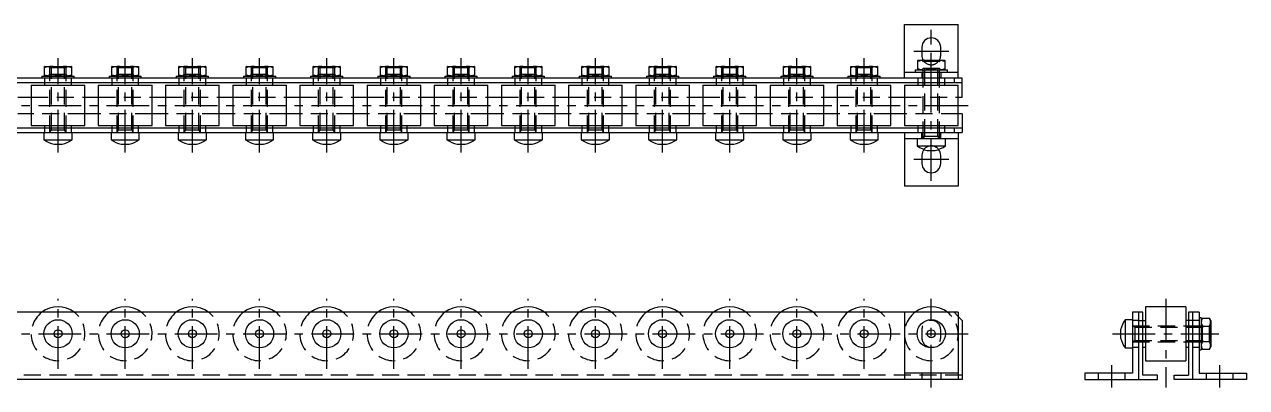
# Model space of a CAD drawing. Extents: x -3 to 904, y -8 to 142.
# Drawn here: x 449 to 903.8, y 7 to 142.1 of the extents above; entities that cross this region are included whole.
import ezdxf

# ---------------------------------------------------------------- set-up
doc = ezdxf.new("R2010")
doc.units = 0
doc.header["$LTSCALE"] = 0.5
doc.linetypes.add('CENTER', pattern=[50.8, 31.75, -6.35, 6.35, -6.35])
doc.linetypes.add('DASHED', pattern=[19.05, 12.7, -6.35])
for name, color, linetype in [('MSM_CENTER', 1, 'CENTER'), ('MSM_CONTINUOUS', 7, 'CONTINUOUS'), ('MSM_DASHED', 4, 'DASHED')]:
    doc.layers.add(name, color=color, linetype=linetype)

msp = doc.modelspace()

# ---------------------------------------------------------------- linework, layer by layer
at = {"layer": 'MSM_CENTER'}
for p, q in [((786.5, 83.91), (786.5, 140.11)), ((780, 132.11), (793, 132.11)), ((461.5, 94.51), (461.5, 129.51)), ((486.5, 94.51), (486.5, 129.51)), ((511.5, 94.51), (511.5, 129.51)), ((536.5, 94.51), (536.5, 129.51)), ((561.5, 94.51), (561.5, 129.51)), ((586.5, 94.51), (586.5, 129.51)), ((611.5, 94.51), (611.5, 129.51)), ((636.5, 94.51), (636.5, 129.51)), ((661.5, 94.51), (661.5, 129.51)), ((686.5, 94.51), (686.5, 129.51)), ((711.5, 94.51), (711.5, 129.51)), ((736.5, 94.51), (736.5, 129.51)), ((761.5, 94.51), (761.5, 129.51)), ((-3, 112.01), (801, 112.01)), ((793, 91.91), (780, 91.91)), ((461.5, 14), (461.5, 40)), ((486.5, 14), (486.5, 40)), ((511.5, 14), (511.5, 40)), ((536.5, 14), (536.5, 40)), ((561.5, 14), (561.5, 40)), ((586.5, 14), (586.5, 40)), ((611.5, 14), (611.5, 40)), ((636.5, 14), (636.5, 40)), ((661.5, 14), (661.5, 40)), ((686.5, 14), (686.5, 40)), ((711.5, 14), (711.5, 40)), ((736.5, 14), (736.5, 40)), ((761.5, 14), (761.5, 40)), ((786.5, 7), (786.5, 40)), ((873.74, 40), (873.74, 7)), ((-3, 27), (801, 27)), ((853.94, 27), (893.54, 27)), ((853.64, 7), (853.64, 15.3)), ((893.84, 7), (893.84, 15.3))]:
    msp.add_line(p, q, dxfattribs=at)
at = {"layer": 'MSM_CONTINUOUS'}
for p, q in [((776.5, 122.11), (776.5, 142.11)), ((776.5, 142.11), (796.5, 142.11)), ((796.5, 122.11), (796.5, 142.11)), ((783, 133.61), (783, 130.61)), ((790, 130.61), (790, 133.61)), ((781.6, 128.81), (781.5, 128.75)), ((781.5, 125.27), (781.5, 128.75)), ((781.6, 128.81), (791.4, 128.81)), ((786.5, 125.72), (786.5, 128.31)), ((791.5, 128.75), (791.4, 128.81)), ((791.5, 128.75), (791.5, 125.27)), ((455.5, 122.91), (455.5, 122.11)), ((455.5, 122.91), (467.5, 122.91)), ((456.6, 126.51), (456.5, 126.45)), ((456.5, 122.97), (456.5, 126.45)), ((456.5, 122.97), (456.6, 122.91)), ((456.6, 126.51), (466.4, 126.51)), ((461.5, 123.42), (461.5, 126.01)), ((466.5, 126.45), (466.4, 126.51)), ((466.4, 122.91), (466.5, 122.97)), ((466.5, 126.45), (466.5, 122.97)), ((467.5, 122.11), (467.5, 122.91)), ((480.5, 122.91), (480.5, 122.11)), ((480.5, 122.91), (492.5, 122.91)), ((481.6, 126.51), (481.5, 126.45)), ((481.5, 122.97), (481.5, 126.45)), ((481.5, 122.97), (481.6, 122.91)), ((481.6, 126.51), (491.4, 126.51)), ((486.5, 123.42), (486.5, 126.01)), ((491.5, 126.45), (491.4, 126.51)), ((491.4, 122.91), (491.5, 122.97)), ((491.5, 126.45), (491.5, 122.97)), ((492.5, 122.11), (492.5, 122.91)), ((505.5, 122.91), (505.5, 122.11)), ((505.5, 122.91), (517.5, 122.91)), ((506.6, 126.51), (506.5, 126.45)), ((506.5, 122.97), (506.5, 126.45)), ((506.5, 122.97), (506.6, 122.91)), ((506.6, 126.51), (516.4, 126.51)), ((511.5, 123.42), (511.5, 126.01)), ((516.5, 126.45), (516.4, 126.51)), ((516.4, 122.91), (516.5, 122.97)), ((516.5, 126.45), (516.5, 122.97)), ((517.5, 122.11), (517.5, 122.91)), ((530.5, 122.91), (530.5, 122.11)), ((530.5, 122.91), (542.5, 122.91)), ((531.6, 126.51), (531.5, 126.45)), ((531.5, 122.97), (531.5, 126.45)), ((531.5, 122.97), (531.6, 122.91)), ((531.6, 126.51), (541.4, 126.51)), ((536.5, 123.42), (536.5, 126.01)), ((541.5, 126.45), (541.4, 126.51)), ((541.4, 122.91), (541.5, 122.97)), ((541.5, 126.45), (541.5, 122.97)), ((542.5, 122.11), (542.5, 122.91)), ((555.5, 122.91), (555.5, 122.11)), ((555.5, 122.91), (567.5, 122.91)), ((556.6, 126.51), (556.5, 126.45)), ((556.5, 122.97), (556.5, 126.45)), ((556.5, 122.97), (556.6, 122.91)), ((556.6, 126.51), (566.4, 126.51)), ((561.5, 123.42), (561.5, 126.01)), ((566.5, 126.45), (566.4, 126.51)), ((566.4, 122.91), (566.5, 122.97)), ((566.5, 126.45), (566.5, 122.97)), ((567.5, 122.11), (567.5, 122.91)), ((580.5, 122.91), (580.5, 122.11)), ((580.5, 122.91), (592.5, 122.91)), ((581.6, 126.51), (581.5, 126.45)), ((581.5, 122.97), (581.5, 126.45)), ((581.5, 122.97), (581.6, 122.91)), ((581.6, 126.51), (591.4, 126.51)), ((586.5, 123.42), (586.5, 126.01)), ((591.5, 126.45), (591.4, 126.51)), ((591.4, 122.91), (591.5, 122.97)), ((591.5, 126.45), (591.5, 122.97)), ((592.5, 122.11), (592.5, 122.91)), ((605.5, 122.91), (605.5, 122.11)), ((605.5, 122.91), (617.5, 122.91)), ((606.6, 126.51), (606.5, 126.45)), ((606.5, 122.97), (606.5, 126.45)), ((606.5, 122.97), (606.6, 122.91)), ((606.6, 126.51), (616.4, 126.51)), ((611.5, 123.42), (611.5, 126.01)), ((616.5, 126.45), (616.4, 126.51)), ((616.4, 122.91), (616.5, 122.97)), ((616.5, 126.45), (616.5, 122.97)), ((617.5, 122.11), (617.5, 122.91)), ((630.5, 122.91), (630.5, 122.11)), ((630.5, 122.91), (642.5, 122.91)), ((631.6, 126.51), (631.5, 126.45)), ((631.5, 122.97), (631.5, 126.45)), ((631.5, 122.97), (631.6, 122.91)), ((631.6, 126.51), (641.4, 126.51)), ((636.5, 123.42), (636.5, 126.01)), ((641.5, 126.45), (641.4, 126.51)), ((641.4, 122.91), (641.5, 122.97)), ((641.5, 126.45), (641.5, 122.97)), ((642.5, 122.11), (642.5, 122.91)), ((655.5, 122.91), (655.5, 122.11)), ((655.5, 122.91), (667.5, 122.91)), ((656.6, 126.51), (656.5, 126.45)), ((656.5, 122.97), (656.5, 126.45)), ((656.5, 122.97), (656.6, 122.91)), ((656.6, 126.51), (666.4, 126.51)), ((661.5, 123.42), (661.5, 126.01)), ((666.5, 126.45), (666.4, 126.51)), ((666.4, 122.91), (666.5, 122.97)), ((666.5, 126.45), (666.5, 122.97)), ((667.5, 122.11), (667.5, 122.91)), ((680.5, 122.91), (680.5, 122.11)), ((680.5, 122.91), (692.5, 122.91)), ((681.6, 126.51), (681.5, 126.45)), ((681.5, 122.97), (681.5, 126.45)), ((681.5, 122.97), (681.6, 122.91)), ((681.6, 126.51), (691.4, 126.51)), ((686.5, 123.42), (686.5, 126.01)), ((691.5, 126.45), (691.4, 126.51)), ((691.4, 122.91), (691.5, 122.97)), ((691.5, 126.45), (691.5, 122.97)), ((692.5, 122.11), (692.5, 122.91)), ((705.5, 122.91), (705.5, 122.11)), ((705.5, 122.91), (717.5, 122.91)), ((706.6, 126.51), (706.5, 126.45)), ((706.5, 122.97), (706.5, 126.45)), ((706.5, 122.97), (706.6, 122.91)), ((706.6, 126.51), (716.4, 126.51)), ((711.5, 123.42), (711.5, 126.01)), ((716.5, 126.45), (716.4, 126.51)), ((716.4, 122.91), (716.5, 122.97)), ((716.5, 126.45), (716.5, 122.97)), ((717.5, 122.11), (717.5, 122.91)), ((730.5, 122.91), (730.5, 122.11)), ((730.5, 122.91), (742.5, 122.91)), ((731.6, 126.51), (731.5, 126.45)), ((731.5, 122.97), (731.5, 126.45)), ((731.5, 122.97), (731.6, 122.91)), ((731.6, 126.51), (741.4, 126.51)), ((736.5, 123.42), (736.5, 126.01)), ((741.5, 126.45), (741.4, 126.51)), ((741.4, 122.91), (741.5, 122.97)), ((741.5, 126.45), (741.5, 122.97)), ((742.5, 122.11), (742.5, 122.91)), ((755.5, 122.91), (755.5, 122.11)), ((755.5, 122.91), (767.5, 122.91)), ((756.6, 126.51), (756.5, 126.45)), ((756.5, 122.97), (756.5, 126.45)), ((756.5, 122.97), (756.6, 122.91)), ((756.6, 126.51), (766.4, 126.51)), ((761.5, 123.42), (761.5, 126.01)), ((766.5, 126.45), (766.4, 126.51)), ((766.4, 122.91), (766.5, 122.97)), ((766.5, 126.45), (766.5, 122.97)), ((767.5, 122.11), (767.5, 122.91)), ((776.5, 124.41), (796.5, 124.41)), ((780.5, 125.21), (780.5, 124.41)), ((780.5, 125.21), (792.5, 125.21)), ((781.5, 125.27), (781.6, 125.21)), ((791.4, 125.21), (791.5, 125.27)), ((792.5, 124.41), (792.5, 125.21)), ((798, 122.11), (0, 122.11)), ((0, 120.51), (798, 120.51)), ((451.5, 119.51), (451.5, 104.51)), ((451.5, 119.51), (471.5, 119.51)), ((456.5, 120.51), (456.5, 119.51)), ((466.5, 119.51), (466.5, 120.51)), ((471.5, 104.51), (471.5, 119.51)), ((476.5, 119.51), (476.5, 104.51)), ((476.5, 119.51), (496.5, 119.51)), ((481.5, 120.51), (481.5, 119.51)), ((491.5, 119.51), (491.5, 120.51)), ((496.5, 104.51), (496.5, 119.51)), ((501.5, 119.51), (501.5, 104.51)), ((501.5, 119.51), (521.5, 119.51)), ((506.5, 120.51), (506.5, 119.51)), ((516.5, 119.51), (516.5, 120.51)), ((521.5, 104.51), (521.5, 119.51)), ((526.5, 119.51), (526.5, 104.51)), ((526.5, 119.51), (546.5, 119.51)), ((531.5, 120.51), (531.5, 119.51)), ((541.5, 119.51), (541.5, 120.51)), ((546.5, 104.51), (546.5, 119.51)), ((551.5, 119.51), (551.5, 104.51)), ((551.5, 119.51), (571.5, 119.51)), ((556.5, 120.51), (556.5, 119.51)), ((566.5, 119.51), (566.5, 120.51)), ((571.5, 104.51), (571.5, 119.51)), ((576.5, 119.51), (576.5, 104.51)), ((576.5, 119.51), (596.5, 119.51)), ((581.5, 120.51), (581.5, 119.51)), ((591.5, 119.51), (591.5, 120.51)), ((596.5, 104.51), (596.5, 119.51)), ((601.5, 119.51), (601.5, 104.51)), ((601.5, 119.51), (621.5, 119.51)), ((606.5, 120.51), (606.5, 119.51)), ((616.5, 119.51), (616.5, 120.51)), ((621.5, 104.51), (621.5, 119.51)), ((626.5, 119.51), (626.5, 104.51)), ((626.5, 119.51), (646.5, 119.51)), ((631.5, 120.51), (631.5, 119.51)), ((641.5, 119.51), (641.5, 120.51)), ((646.5, 104.51), (646.5, 119.51)), ((651.5, 119.51), (651.5, 104.51)), ((651.5, 119.51), (671.5, 119.51)), ((656.5, 120.51), (656.5, 119.51)), ((666.5, 119.51), (666.5, 120.51)), ((671.5, 104.51), (671.5, 119.51)), ((676.5, 119.51), (676.5, 104.51)), ((676.5, 119.51), (696.5, 119.51)), ((681.5, 120.51), (681.5, 119.51)), ((691.5, 119.51), (691.5, 120.51)), ((696.5, 104.51), (696.5, 119.51)), ((701.5, 119.51), (701.5, 104.51)), ((701.5, 119.51), (721.5, 119.51)), ((706.5, 120.51), (706.5, 119.51)), ((716.5, 119.51), (716.5, 120.51)), ((721.5, 104.51), (721.5, 119.51)), ((726.5, 119.51), (726.5, 104.51)), ((726.5, 119.51), (746.5, 119.51)), ((731.5, 120.51), (731.5, 119.51)), ((741.5, 119.51), (741.5, 120.51)), ((746.5, 104.51), (746.5, 119.51)), ((751.5, 119.51), (751.5, 104.51)), ((751.5, 119.51), (771.5, 119.51)), ((756.5, 120.51), (756.5, 119.51)), ((766.5, 119.51), (766.5, 120.51)), ((771.5, 104.51), (771.5, 119.51)), ((776.5, 119.51), (776.5, 104.51)), ((776.5, 119.51), (796.5, 119.51)), ((781.5, 120.51), (781.5, 119.51)), ((791.5, 119.51), (791.5, 120.51)), ((795, 122.11), (795, 120.51)), ((796.5, 104.51), (796.5, 119.51)), ((798, 115.11), (798, 122.11)), ((446.5, 115.11), (451.5, 115.11)), ((471.5, 115.11), (476.5, 115.11)), ((496.5, 115.11), (501.5, 115.11)), ((521.5, 115.11), (526.5, 115.11)), ((546.5, 115.11), (551.5, 115.11)), ((571.5, 115.11), (576.5, 115.11)), ((596.5, 115.11), (601.5, 115.11)), ((621.5, 115.11), (626.5, 115.11)), ((646.5, 115.11), (651.5, 115.11)), ((671.5, 115.11), (676.5, 115.11)), ((696.5, 115.11), (701.5, 115.11)), ((721.5, 115.11), (726.5, 115.11)), ((746.5, 115.11), (751.5, 115.11)), ((771.5, 115.11), (776.5, 115.11)), ((796.5, 115.11), (798, 115.11)), ((451.5, 108.91), (446.5, 108.91)), ((476.5, 108.91), (471.5, 108.91)), ((501.5, 108.91), (496.5, 108.91)), ((526.5, 108.91), (521.5, 108.91)), ((551.5, 108.91), (546.5, 108.91)), ((576.5, 108.91), (571.5, 108.91)), ((601.5, 108.91), (596.5, 108.91)), ((626.5, 108.91), (621.5, 108.91)), ((651.5, 108.91), (646.5, 108.91)), ((676.5, 108.91), (671.5, 108.91)), ((701.5, 108.91), (696.5, 108.91)), ((726.5, 108.91), (721.5, 108.91)), ((751.5, 108.91), (746.5, 108.91)), ((776.5, 108.91), (771.5, 108.91)), ((798, 108.91), (796.5, 108.91)), ((798, 108.91), (798, 101.91)), ((798, 103.51), (0, 103.51)), ((0, 101.91), (798, 101.91)), ((451.5, 104.51), (471.5, 104.51)), ((456.25, 101.91), (456.25, 99.2)), ((456.5, 104.51), (456.5, 103.51)), ((466.5, 103.51), (466.5, 104.51)), ((466.75, 99.2), (466.75, 101.91)), ((476.5, 104.51), (496.5, 104.51)), ((481.25, 101.91), (481.25, 99.2)), ((481.5, 104.51), (481.5, 103.51)), ((491.5, 103.51), (491.5, 104.51)), ((491.75, 99.2), (491.75, 101.91)), ((501.5, 104.51), (521.5, 104.51)), ((506.25, 101.91), (506.25, 99.2)), ((506.5, 104.51), (506.5, 103.51)), ((516.5, 103.51), (516.5, 104.51)), ((516.75, 99.2), (516.75, 101.91)), ((526.5, 104.51), (546.5, 104.51)), ((531.25, 101.91), (531.25, 99.2)), ((531.5, 104.51), (531.5, 103.51)), ((541.5, 103.51), (541.5, 104.51)), ((541.75, 99.2), (541.75, 101.91)), ((551.5, 104.51), (571.5, 104.51)), ((556.25, 101.91), (556.25, 99.2)), ((556.5, 104.51), (556.5, 103.51)), ((566.5, 103.51), (566.5, 104.51)), ((566.75, 99.2), (566.75, 101.91)), ((576.5, 104.51), (596.5, 104.51)), ((581.25, 101.91), (581.25, 99.2)), ((581.5, 104.51), (581.5, 103.51)), ((591.5, 103.51), (591.5, 104.51)), ((591.75, 99.2), (591.75, 101.91)), ((601.5, 104.51), (621.5, 104.51)), ((606.25, 101.91), (606.25, 99.2)), ((606.5, 104.51), (606.5, 103.51)), ((616.5, 103.51), (616.5, 104.51)), ((616.75, 99.2), (616.75, 101.91)), ((626.5, 104.51), (646.5, 104.51)), ((631.25, 101.91), (631.25, 99.2)), ((631.5, 104.51), (631.5, 103.51)), ((641.5, 103.51), (641.5, 104.51)), ((641.75, 99.2), (641.75, 101.91)), ((651.5, 104.51), (671.5, 104.51)), ((656.25, 101.91), (656.25, 99.2)), ((656.5, 104.51), (656.5, 103.51)), ((666.5, 103.51), (666.5, 104.51)), ((666.75, 99.2), (666.75, 101.91)), ((676.5, 104.51), (696.5, 104.51)), ((681.25, 101.91), (681.25, 99.2)), ((681.5, 104.51), (681.5, 103.51)), ((691.5, 103.51), (691.5, 104.51)), ((691.75, 99.2), (691.75, 101.91)), ((701.5, 104.51), (721.5, 104.51)), ((706.25, 101.91), (706.25, 99.2)), ((706.5, 104.51), (706.5, 103.51)), ((716.5, 103.51), (716.5, 104.51)), ((716.75, 99.2), (716.75, 101.91)), ((726.5, 104.51), (746.5, 104.51)), ((731.25, 101.91), (731.25, 99.2)), ((731.5, 104.51), (731.5, 103.51)), ((741.5, 103.51), (741.5, 104.51)), ((741.75, 99.2), (741.75, 101.91)), ((751.5, 104.51), (771.5, 104.51)), ((756.25, 101.91), (756.25, 99.2)), ((756.5, 104.51), (756.5, 103.51)), ((766.5, 103.51), (766.5, 104.51)), ((766.75, 99.2), (766.75, 101.91)), ((776.5, 104.51), (796.5, 104.51)), ((776.5, 101.91), (776.5, 81.91)), ((781.5, 104.51), (781.5, 103.51)), ((791.5, 103.51), (791.5, 104.51)), ((795, 103.51), (795, 101.91)), ((796.5, 101.91), (796.5, 81.91)), ((456.25, 99.2), (466.75, 99.2)), ((460.01, 97.51), (462.99, 97.51)), ((481.25, 99.2), (491.75, 99.2)), ((485.01, 97.51), (487.99, 97.51)), ((506.25, 99.2), (516.75, 99.2)), ((510.01, 97.51), (512.99, 97.51)), ((531.25, 99.2), (541.75, 99.2)), ((535.01, 97.51), (537.99, 97.51)), ((556.25, 99.2), (566.75, 99.2)), ((560.01, 97.51), (562.99, 97.51)), ((581.25, 99.2), (591.75, 99.2)), ((585.01, 97.51), (587.99, 97.51)), ((606.25, 99.2), (616.75, 99.2)), ((610.01, 97.51), (612.99, 97.51)), ((631.25, 99.2), (641.75, 99.2)), ((635.01, 97.51), (637.99, 97.51)), ((656.25, 99.2), (666.75, 99.2)), ((660.01, 97.51), (662.99, 97.51)), ((681.25, 99.2), (691.75, 99.2)), ((685.01, 97.51), (687.99, 97.51)), ((706.25, 99.2), (716.75, 99.2)), ((710.01, 97.51), (712.99, 97.51)), ((731.25, 99.2), (741.75, 99.2)), ((735.01, 97.51), (737.99, 97.51)), ((756.25, 99.2), (766.75, 99.2)), ((760.01, 97.51), (762.99, 97.51)), ((796.5, 99.61), (776.5, 99.61)), ((781.25, 99.61), (781.25, 96.9)), ((781.25, 96.9), (791.75, 96.9)), ((791.75, 96.9), (791.75, 99.61)), ((783, 93.41), (783, 90.41)), ((785.01, 95.21), (787.99, 95.21)), ((790, 90.41), (790, 93.41)), ((796.5, 81.91), (776.5, 81.91)), ((866.24, 37), (866.24, 17)), ((881.24, 37), (866.24, 37)), ((881.24, 37), (881.24, 17)), ((796.5, 35), (1.5, 35)), ((776.5, 35), (776.5, 10)), ((796.5, 35), (796.5, 10)), ((796.5, 33.5), (798, 32)), ((798, 32), (798, 10)), ((858.63, 32.25), (858.63, 21.75)), ((861.34, 32.25), (858.63, 32.25)), ((865.24, 35), (861.34, 35)), ((861.34, 35), (861.34, 12.3)), ((863.64, 35), (863.64, 10)), ((863.64, 32), (866.24, 32)), ((865.24, 11.6), (865.24, 35)), ((883.84, 32), (881.24, 32)), ((882.24, 35), (882.24, 11.6)), ((886.14, 35), (882.24, 35)), ((883.84, 10), (883.84, 35)), ((886.14, 35), (886.14, 12.3)), ((886.94, 33), (886.14, 33)), ((886.94, 33), (886.94, 21)), ((887.44, 32.77), (886.94, 31.9)), ((887.44, 32.77), (890.03, 32.77)), ((890.54, 31.9), (890.03, 32.77)), ((890.54, 31.9), (890.54, 22.1)), ((856.94, 28.49), (856.94, 25.51)), ((887.44, 29.89), (890.03, 29.89)), ((887.44, 24.11), (890.03, 24.11)), ((858.63, 21.75), (861.34, 21.75)), ((865.24, 22), (866.24, 22)), ((881.24, 22), (882.24, 22)), ((886.14, 21), (886.94, 21)), ((886.94, 22.1), (887.44, 21.23)), ((887.44, 21.23), (890.03, 21.23)), ((890.03, 21.23), (890.54, 22.1)), ((866.24, 17), (881.24, 17)), ((798, 10), (0, 10)), ((796.5, 12.3), (776.5, 12.3)), ((861.34, 12.3), (843.64, 12.3)), ((843.64, 12.3), (843.64, 10)), ((843.64, 10), (870.64, 10)), ((870.64, 11.6), (865.24, 11.6)), ((870.64, 10), (870.64, 11.6)), ((876.84, 11.6), (882.24, 11.6)), ((876.84, 10), (876.84, 11.6)), ((903.84, 10), (876.84, 10)), ((886.14, 12.3), (903.84, 12.3)), ((903.84, 12.3), (903.84, 10))]:
    msp.add_line(p, q, dxfattribs=at)
for centre, radius in [((461.5, 27), 5.25), ((486.5, 27), 5.25), ((511.5, 27), 5.25), ((536.5, 27), 5.25), ((561.5, 27), 5.25), ((586.5, 27), 5.25), ((611.5, 27), 5.25), ((636.5, 27), 5.25), ((661.5, 27), 5.25), ((686.5, 27), 5.25), ((711.5, 27), 5.25), ((736.5, 27), 5.25), ((761.5, 27), 5.25), ((786.5, 27), 5.25), ((461.5, 27), 1.49), ((486.5, 27), 1.49), ((511.5, 27), 1.49), ((536.5, 27), 1.49), ((561.5, 27), 1.49), ((586.5, 27), 1.49), ((611.5, 27), 1.49), ((636.5, 27), 1.49), ((661.5, 27), 1.49), ((686.5, 27), 1.49), ((711.5, 27), 1.49), ((736.5, 27), 1.49), ((761.5, 27), 1.49), ((786.5, 27), 1.49)]:
    msp.add_circle(centre, radius, dxfattribs=at)
for centre, radius, start, end in [((786.5, 133.61), 3.5, 0, 180), ((784, 121.38), 7.37, 70.1592, 109.8408), ((786.5, 130.61), 3.5, 180, 210.9497), ((789, 121.38), 7.37, 70.1592, 109.8408), ((786.5, 130.61), 3.5, 329.0503, 0), ((459, 119.08), 7.37, 70.1592, 109.8408), ((459, 130.34), 7.37, 250.1592, 289.8408), ((464, 119.08), 7.37, 70.1592, 109.8408), ((464, 130.34), 7.37, 250.1592, 289.8408), ((484, 119.08), 7.37, 70.1592, 109.8408), ((484, 130.34), 7.37, 250.1592, 289.8408), ((489, 119.08), 7.37, 70.1592, 109.8408), ((489, 130.34), 7.37, 250.1592, 289.8408), ((509, 119.08), 7.37, 70.1592, 109.8408), ((509, 130.34), 7.37, 250.1592, 289.8408), ((514, 119.08), 7.37, 70.1592, 109.8408), ((514, 130.34), 7.37, 250.1592, 289.8408), ((534, 119.08), 7.37, 70.1592, 109.8408), ((534, 130.34), 7.37, 250.1592, 289.8408), ((539, 119.08), 7.37, 70.1592, 109.8408), ((539, 130.34), 7.37, 250.1592, 289.8408), ((559, 119.08), 7.37, 70.1592, 109.8408), ((559, 130.34), 7.37, 250.1592, 289.8408), ((564, 119.08), 7.37, 70.1592, 109.8408), ((564, 130.34), 7.37, 250.1592, 289.8408), ((584, 119.08), 7.37, 70.1592, 109.8408), ((584, 130.34), 7.37, 250.1592, 289.8408), ((589, 119.08), 7.37, 70.1592, 109.8408), ((589, 130.34), 7.37, 250.1592, 289.8408), ((609, 119.08), 7.37, 70.1592, 109.8408), ((609, 130.34), 7.37, 250.1592, 289.8408), ((614, 119.08), 7.37, 70.1592, 109.8408), ((614, 130.34), 7.37, 250.1592, 289.8408), ((634, 119.08), 7.37, 70.1592, 109.8408), ((634, 130.34), 7.37, 250.1592, 289.8408), ((639, 119.08), 7.37, 70.1592, 109.8408), ((639, 130.34), 7.37, 250.1592, 289.8408), ((659, 119.08), 7.37, 70.1592, 109.8408), ((659, 130.34), 7.37, 250.1592, 289.8408), ((664, 119.08), 7.37, 70.1592, 109.8408), ((664, 130.34), 7.37, 250.1592, 289.8408), ((684, 119.08), 7.37, 70.1592, 109.8408), ((684, 130.34), 7.37, 250.1592, 289.8408), ((689, 119.08), 7.37, 70.1592, 109.8408), ((689, 130.34), 7.37, 250.1592, 289.8408), ((709, 119.08), 7.37, 70.1592, 109.8408), ((709, 130.34), 7.37, 250.1592, 289.8408), ((714, 119.08), 7.37, 70.1592, 109.8408), ((714, 130.34), 7.37, 250.1592, 289.8408), ((734, 119.08), 7.37, 70.1592, 109.8408), ((734, 130.34), 7.37, 250.1592, 289.8408), ((739, 119.08), 7.37, 70.1592, 109.8408), ((739, 130.34), 7.37, 250.1592, 289.8408), ((759, 119.08), 7.37, 70.1592, 109.8408), ((759, 130.34), 7.37, 250.1592, 289.8408), ((764, 119.08), 7.37, 70.1592, 109.8408), ((764, 130.34), 7.37, 250.1592, 289.8408), ((784, 132.64), 7.37, 250.1592, 289.8408), ((789, 132.64), 7.37, 250.1592, 289.8408), ((463.04, 109.25), 12.12, 235.9445, 255.5214), ((459.96, 109.25), 12.12, 284.4786, 304.0555), ((488.04, 109.25), 12.12, 235.9445, 255.5214), ((484.96, 109.25), 12.12, 284.4786, 304.0555), ((513.04, 109.25), 12.12, 235.9445, 255.5214), ((509.96, 109.25), 12.12, 284.4786, 304.0555), ((538.04, 109.25), 12.12, 235.9445, 255.5214), ((534.96, 109.25), 12.12, 284.4786, 304.0555), ((563.04, 109.25), 12.12, 235.9445, 255.5214), ((559.96, 109.25), 12.12, 284.4786, 304.0555), ((588.04, 109.25), 12.12, 235.9445, 255.5214), ((584.96, 109.25), 12.12, 284.4786, 304.0555), ((613.04, 109.25), 12.12, 235.9445, 255.5214), ((609.96, 109.25), 12.12, 284.4786, 304.0555), ((638.04, 109.25), 12.12, 235.9445, 255.5214), ((634.96, 109.25), 12.12, 284.4786, 304.0555), ((663.04, 109.25), 12.12, 235.9445, 255.5214), ((659.96, 109.25), 12.12, 284.4786, 304.0555), ((688.04, 109.25), 12.12, 235.9445, 255.5214), ((684.96, 109.25), 12.12, 284.4786, 304.0555), ((713.04, 109.25), 12.12, 235.9445, 255.5214), ((709.96, 109.25), 12.12, 284.4786, 304.0555), ((738.04, 109.25), 12.12, 235.9445, 255.5214), ((734.96, 109.25), 12.12, 284.4786, 304.0555), ((763.04, 109.25), 12.12, 235.9445, 255.5214), ((759.96, 109.25), 12.12, 284.4786, 304.0555), ((788.04, 106.95), 12.12, 235.9445, 255.5214), ((786.5, 93.41), 3.5, 141.2477, 180), ((784.96, 106.95), 12.12, 284.4786, 304.0555), ((786.5, 93.41), 3.5, 0, 38.7523), ((786.5, 90.41), 3.5, 180, 0), ((461.5, 27), 10, 53.1301, 126.8699), ((486.5, 27), 10, 53.1301, 126.8699), ((511.5, 27), 10, 53.1301, 126.8699), ((536.5, 27), 10, 53.1301, 126.8699), ((561.5, 27), 10, 53.1301, 126.8699), ((586.5, 27), 10, 53.1301, 126.8699), ((611.5, 27), 10, 53.1301, 126.8699), ((636.5, 27), 10, 53.1301, 126.8699), ((661.5, 27), 10, 53.1301, 126.8699), ((686.5, 27), 10, 53.1301, 126.8699), ((711.5, 27), 10, 53.1301, 126.8699), ((736.5, 27), 10, 53.1301, 126.8699), ((761.5, 27), 10, 53.1301, 126.8699), ((786.5, 27), 10, 53.1301, 126.8699), ((868.67, 25.46), 12.12, 145.9445, 165.5214), ((889.55, 31.33), 2.56, 154.3574, 214.3573), ((887.92, 31.33), 2.56, 325.6427, 25.6426), ((896.6, 27), 9.61, 162.5124, 197.4876), ((880.87, 27), 9.61, 342.5124, 17.4876), ((868.67, 28.54), 12.12, 194.4786, 214.0555), ((889.55, 22.67), 2.56, 145.6427, 205.6426), ((887.92, 22.67), 2.56, 334.3574, 34.3573)]:
    msp.add_arc(centre, radius, start, end, dxfattribs=at)
at = {"layer": 'MSM_DASHED'}
for p, q in [((782.96, 128.81), (783.5, 128.27)), ((784.04, 128.81), (783.5, 128.27)), ((783.5, 99.61), (783.5, 128.27)), ((789.5, 128.27), (783.5, 128.27)), ((784.04, 100.55), (784.04, 128.81)), ((788.96, 100.55), (788.96, 128.81)), ((788.96, 128.81), (789.5, 128.27)), ((790.04, 128.81), (789.5, 128.27)), ((789.5, 99.61), (789.5, 128.27)), ((457.96, 126.51), (458.5, 125.97)), ((457.96, 122.91), (458.5, 123.45)), ((459.04, 126.51), (458.5, 125.97)), ((464.5, 125.97), (458.5, 125.97)), ((458.5, 101.91), (458.5, 125.97)), ((464.5, 123.45), (458.5, 123.45)), ((459.04, 102.85), (459.04, 126.51)), ((463.96, 126.51), (464.5, 125.97)), ((463.96, 102.85), (463.96, 126.51)), ((465.04, 126.51), (464.5, 125.97)), ((464.5, 101.91), (464.5, 125.97)), ((465.04, 122.91), (464.5, 123.45)), ((482.96, 126.51), (483.5, 125.97)), ((482.96, 122.91), (483.5, 123.45)), ((484.04, 126.51), (483.5, 125.97)), ((489.5, 125.97), (483.5, 125.97)), ((483.5, 101.91), (483.5, 125.97)), ((489.5, 123.45), (483.5, 123.45)), ((484.04, 102.85), (484.04, 126.51)), ((488.96, 126.51), (489.5, 125.97)), ((488.96, 102.85), (488.96, 126.51)), ((490.04, 126.51), (489.5, 125.97)), ((489.5, 101.91), (489.5, 125.97)), ((490.04, 122.91), (489.5, 123.45)), ((507.96, 126.51), (508.5, 125.97)), ((507.96, 122.91), (508.5, 123.45)), ((509.04, 126.51), (508.5, 125.97)), ((514.5, 125.97), (508.5, 125.97)), ((508.5, 101.91), (508.5, 125.97)), ((514.5, 123.45), (508.5, 123.45)), ((509.04, 102.85), (509.04, 126.51)), ((513.96, 126.51), (514.5, 125.97)), ((513.96, 102.85), (513.96, 126.51)), ((515.04, 126.51), (514.5, 125.97)), ((514.5, 101.91), (514.5, 125.97)), ((515.04, 122.91), (514.5, 123.45)), ((532.96, 126.51), (533.5, 125.97)), ((532.96, 122.91), (533.5, 123.45)), ((534.04, 126.51), (533.5, 125.97)), ((539.5, 125.97), (533.5, 125.97)), ((533.5, 101.91), (533.5, 125.97)), ((539.5, 123.45), (533.5, 123.45)), ((534.04, 102.85), (534.04, 126.51)), ((538.96, 126.51), (539.5, 125.97)), ((538.96, 102.85), (538.96, 126.51)), ((540.04, 126.51), (539.5, 125.97)), ((539.5, 101.91), (539.5, 125.97)), ((540.04, 122.91), (539.5, 123.45)), ((557.96, 126.51), (558.5, 125.97)), ((557.96, 122.91), (558.5, 123.45)), ((559.04, 126.51), (558.5, 125.97)), ((564.5, 125.97), (558.5, 125.97)), ((558.5, 101.91), (558.5, 125.97)), ((564.5, 123.45), (558.5, 123.45)), ((559.04, 102.85), (559.04, 126.51)), ((563.96, 126.51), (564.5, 125.97)), ((563.96, 102.85), (563.96, 126.51)), ((565.04, 126.51), (564.5, 125.97)), ((564.5, 101.91), (564.5, 125.97)), ((565.04, 122.91), (564.5, 123.45)), ((582.96, 126.51), (583.5, 125.97)), ((582.96, 122.91), (583.5, 123.45)), ((584.04, 126.51), (583.5, 125.97)), ((589.5, 125.97), (583.5, 125.97)), ((583.5, 101.91), (583.5, 125.97)), ((589.5, 123.45), (583.5, 123.45)), ((584.04, 102.85), (584.04, 126.51)), ((588.96, 126.51), (589.5, 125.97)), ((588.96, 102.85), (588.96, 126.51)), ((590.04, 126.51), (589.5, 125.97)), ((589.5, 101.91), (589.5, 125.97)), ((590.04, 122.91), (589.5, 123.45)), ((607.96, 126.51), (608.5, 125.97)), ((607.96, 122.91), (608.5, 123.45)), ((609.04, 126.51), (608.5, 125.97)), ((614.5, 125.97), (608.5, 125.97)), ((608.5, 101.91), (608.5, 125.97)), ((614.5, 123.45), (608.5, 123.45)), ((609.04, 102.85), (609.04, 126.51)), ((613.96, 126.51), (614.5, 125.97)), ((613.96, 102.85), (613.96, 126.51)), ((615.04, 126.51), (614.5, 125.97)), ((614.5, 101.91), (614.5, 125.97)), ((615.04, 122.91), (614.5, 123.45)), ((632.96, 126.51), (633.5, 125.97)), ((632.96, 122.91), (633.5, 123.45)), ((634.04, 126.51), (633.5, 125.97)), ((639.5, 125.97), (633.5, 125.97)), ((633.5, 101.91), (633.5, 125.97)), ((639.5, 123.45), (633.5, 123.45)), ((634.04, 102.85), (634.04, 126.51)), ((638.96, 126.51), (639.5, 125.97)), ((638.96, 102.85), (638.96, 126.51)), ((640.04, 126.51), (639.5, 125.97)), ((639.5, 101.91), (639.5, 125.97)), ((640.04, 122.91), (639.5, 123.45)), ((657.96, 126.51), (658.5, 125.97)), ((657.96, 122.91), (658.5, 123.45)), ((659.04, 126.51), (658.5, 125.97)), ((664.5, 125.97), (658.5, 125.97)), ((658.5, 101.91), (658.5, 125.97)), ((664.5, 123.45), (658.5, 123.45)), ((659.04, 102.85), (659.04, 126.51)), ((663.96, 126.51), (664.5, 125.97)), ((663.96, 102.85), (663.96, 126.51)), ((665.04, 126.51), (664.5, 125.97)), ((664.5, 101.91), (664.5, 125.97)), ((665.04, 122.91), (664.5, 123.45)), ((682.96, 126.51), (683.5, 125.97)), ((682.96, 122.91), (683.5, 123.45)), ((684.04, 126.51), (683.5, 125.97)), ((689.5, 125.97), (683.5, 125.97)), ((683.5, 101.91), (683.5, 125.97)), ((689.5, 123.45), (683.5, 123.45)), ((684.04, 102.85), (684.04, 126.51)), ((688.96, 126.51), (689.5, 125.97)), ((688.96, 102.85), (688.96, 126.51)), ((690.04, 126.51), (689.5, 125.97)), ((689.5, 101.91), (689.5, 125.97)), ((690.04, 122.91), (689.5, 123.45)), ((707.96, 126.51), (708.5, 125.97)), ((707.96, 122.91), (708.5, 123.45)), ((709.04, 126.51), (708.5, 125.97)), ((714.5, 125.97), (708.5, 125.97)), ((708.5, 101.91), (708.5, 125.97)), ((714.5, 123.45), (708.5, 123.45)), ((709.04, 102.85), (709.04, 126.51)), ((713.96, 126.51), (714.5, 125.97)), ((713.96, 102.85), (713.96, 126.51)), ((715.04, 126.51), (714.5, 125.97)), ((714.5, 101.91), (714.5, 125.97)), ((715.04, 122.91), (714.5, 123.45)), ((732.96, 126.51), (733.5, 125.97)), ((732.96, 122.91), (733.5, 123.45)), ((734.04, 126.51), (733.5, 125.97)), ((739.5, 125.97), (733.5, 125.97)), ((733.5, 101.91), (733.5, 125.97)), ((739.5, 123.45), (733.5, 123.45)), ((734.04, 102.85), (734.04, 126.51)), ((738.96, 126.51), (739.5, 125.97)), ((738.96, 102.85), (738.96, 126.51)), ((740.04, 126.51), (739.5, 125.97)), ((739.5, 101.91), (739.5, 125.97)), ((740.04, 122.91), (739.5, 123.45)), ((757.96, 126.51), (758.5, 125.97)), ((757.96, 122.91), (758.5, 123.45)), ((759.04, 126.51), (758.5, 125.97)), ((764.5, 125.97), (758.5, 125.97)), ((758.5, 101.91), (758.5, 125.97)), ((764.5, 123.45), (758.5, 123.45)), ((759.04, 102.85), (759.04, 126.51)), ((763.96, 126.51), (764.5, 125.97)), ((763.96, 102.85), (763.96, 126.51)), ((765.04, 126.51), (764.5, 125.97)), ((764.5, 101.91), (764.5, 125.97)), ((765.04, 122.91), (764.5, 123.45)), ((782.96, 125.21), (783.5, 125.75)), ((783, 124.41), (783, 122.11)), ((789.5, 125.75), (783.5, 125.75)), ((790.04, 125.21), (789.5, 125.75)), ((790, 124.41), (790, 122.11)), ((456.5, 122.11), (456.5, 120.51)), ((466.5, 120.51), (466.5, 122.11)), ((481.5, 122.11), (481.5, 120.51)), ((491.5, 120.51), (491.5, 122.11)), ((506.5, 122.11), (506.5, 120.51)), ((516.5, 120.51), (516.5, 122.11)), ((531.5, 122.11), (531.5, 120.51)), ((541.5, 120.51), (541.5, 122.11)), ((556.5, 122.11), (556.5, 120.51)), ((566.5, 120.51), (566.5, 122.11)), ((581.5, 122.11), (581.5, 120.51)), ((591.5, 120.51), (591.5, 122.11)), ((606.5, 122.11), (606.5, 120.51)), ((616.5, 120.51), (616.5, 122.11)), ((631.5, 122.11), (631.5, 120.51)), ((641.5, 120.51), (641.5, 122.11)), ((656.5, 122.11), (656.5, 120.51)), ((666.5, 120.51), (666.5, 122.11)), ((681.5, 122.11), (681.5, 120.51)), ((691.5, 120.51), (691.5, 122.11)), ((706.5, 122.11), (706.5, 120.51)), ((716.5, 120.51), (716.5, 122.11)), ((731.5, 122.11), (731.5, 120.51)), ((741.5, 120.51), (741.5, 122.11)), ((756.5, 122.11), (756.5, 120.51)), ((766.5, 120.51), (766.5, 122.11)), ((781.5, 122.11), (781.5, 120.51)), ((791.5, 120.51), (791.5, 122.11)), ((451.5, 115.11), (471.5, 115.11)), ((476.5, 115.11), (496.5, 115.11)), ((501.5, 115.11), (521.5, 115.11)), ((526.5, 115.11), (546.5, 115.11)), ((551.5, 115.11), (571.5, 115.11)), ((576.5, 115.11), (596.5, 115.11)), ((601.5, 115.11), (621.5, 115.11)), ((626.5, 115.11), (646.5, 115.11)), ((651.5, 115.11), (671.5, 115.11)), ((676.5, 115.11), (696.5, 115.11)), ((701.5, 115.11), (721.5, 115.11)), ((726.5, 115.11), (746.5, 115.11)), ((751.5, 115.11), (771.5, 115.11)), ((776.5, 115.11), (796.5, 115.11)), ((471.5, 108.91), (451.5, 108.91)), ((496.5, 108.91), (476.5, 108.91)), ((521.5, 108.91), (501.5, 108.91)), ((546.5, 108.91), (526.5, 108.91)), ((571.5, 108.91), (551.5, 108.91)), ((596.5, 108.91), (576.5, 108.91)), ((621.5, 108.91), (601.5, 108.91)), ((646.5, 108.91), (626.5, 108.91)), ((671.5, 108.91), (651.5, 108.91)), ((696.5, 108.91), (676.5, 108.91)), ((721.5, 108.91), (701.5, 108.91)), ((746.5, 108.91), (726.5, 108.91)), ((771.5, 108.91), (751.5, 108.91)), ((796.5, 108.91), (776.5, 108.91)), ((456.5, 103.51), (456.5, 101.91)), ((458.5, 102.85), (464.5, 102.85)), ((458.5, 101.91), (459.04, 102.85)), ((464.5, 101.91), (463.96, 102.85)), ((466.5, 101.91), (466.5, 103.51)), ((481.5, 103.51), (481.5, 101.91)), ((483.5, 102.85), (489.5, 102.85)), ((483.5, 101.91), (484.04, 102.85)), ((489.5, 101.91), (488.96, 102.85)), ((491.5, 101.91), (491.5, 103.51)), ((506.5, 103.51), (506.5, 101.91)), ((508.5, 102.85), (514.5, 102.85)), ((508.5, 101.91), (509.04, 102.85)), ((514.5, 101.91), (513.96, 102.85)), ((516.5, 101.91), (516.5, 103.51)), ((531.5, 103.51), (531.5, 101.91)), ((533.5, 102.85), (539.5, 102.85)), ((533.5, 101.91), (534.04, 102.85)), ((539.5, 101.91), (538.96, 102.85)), ((541.5, 101.91), (541.5, 103.51)), ((556.5, 103.51), (556.5, 101.91)), ((558.5, 102.85), (564.5, 102.85)), ((558.5, 101.91), (559.04, 102.85)), ((564.5, 101.91), (563.96, 102.85)), ((566.5, 101.91), (566.5, 103.51)), ((581.5, 103.51), (581.5, 101.91)), ((583.5, 102.85), (589.5, 102.85)), ((583.5, 101.91), (584.04, 102.85)), ((589.5, 101.91), (588.96, 102.85)), ((591.5, 101.91), (591.5, 103.51)), ((606.5, 103.51), (606.5, 101.91)), ((608.5, 102.85), (614.5, 102.85)), ((608.5, 101.91), (609.04, 102.85)), ((614.5, 101.91), (613.96, 102.85)), ((616.5, 101.91), (616.5, 103.51)), ((631.5, 103.51), (631.5, 101.91)), ((633.5, 102.85), (639.5, 102.85)), ((633.5, 101.91), (634.04, 102.85)), ((639.5, 101.91), (638.96, 102.85)), ((641.5, 101.91), (641.5, 103.51)), ((656.5, 103.51), (656.5, 101.91)), ((658.5, 102.85), (664.5, 102.85)), ((658.5, 101.91), (659.04, 102.85)), ((664.5, 101.91), (663.96, 102.85)), ((666.5, 101.91), (666.5, 103.51)), ((681.5, 103.51), (681.5, 101.91)), ((683.5, 102.85), (689.5, 102.85)), ((683.5, 101.91), (684.04, 102.85)), ((689.5, 101.91), (688.96, 102.85)), ((691.5, 101.91), (691.5, 103.51)), ((706.5, 103.51), (706.5, 101.91)), ((708.5, 102.85), (714.5, 102.85)), ((708.5, 101.91), (709.04, 102.85)), ((714.5, 101.91), (713.96, 102.85)), ((716.5, 101.91), (716.5, 103.51)), ((731.5, 103.51), (731.5, 101.91)), ((733.5, 102.85), (739.5, 102.85)), ((733.5, 101.91), (734.04, 102.85)), ((739.5, 101.91), (738.96, 102.85)), ((741.5, 101.91), (741.5, 103.51)), ((756.5, 103.51), (756.5, 101.91)), ((758.5, 102.85), (764.5, 102.85)), ((758.5, 101.91), (759.04, 102.85)), ((764.5, 101.91), (763.96, 102.85)), ((766.5, 101.91), (766.5, 103.51)), ((781.5, 103.51), (781.5, 101.91)), ((783, 99.61), (783, 101.91)), ((783.5, 99.61), (784.04, 100.55)), ((783.5, 100.55), (789.5, 100.55)), ((789.5, 99.61), (788.96, 100.55)), ((790, 99.61), (790, 101.91)), ((791.5, 101.91), (791.5, 103.51)), ((795, 35), (796.5, 33.5)), ((863.64, 32), (861.34, 32)), ((886.14, 32), (883.84, 32)), ((783, 28.5), (783, 25.5)), ((790, 25.5), (790, 28.5)), ((861.34, 30), (890, 30)), ((861.34, 30), (862.27, 29.46)), ((862.27, 30), (862.27, 24)), ((862.27, 29.46), (890.54, 29.46)), ((886.94, 30.54), (887.48, 30)), ((887.48, 24), (887.48, 30)), ((890.54, 30.54), (890, 30)), ((890, 24), (890, 30)), ((890.54, 29.46), (890, 30)), ((861.34, 24), (862.27, 24.54)), ((861.34, 24), (890, 24)), ((862.27, 24.54), (890.54, 24.54)), ((886.94, 23.46), (887.48, 24)), ((890.54, 24.54), (890, 24)), ((890.54, 23.46), (890, 24)), ((861.34, 22), (863.64, 22)), ((883.84, 22), (886.14, 22)), ((798, 11.6), (0, 11.6)), ((783, 12.3), (783, 10)), ((790, 12.3), (790, 10)), ((848.64, 12.3), (848.64, 10)), ((858.64, 10), (858.64, 12.3)), ((888.84, 12.3), (888.84, 10)), ((898.84, 10), (898.84, 12.3))]:
    msp.add_line(p, q, dxfattribs=at)
for centre, radius, start, end in [((786.5, 130.61), 3.5, 210.9497, 329.0503), ((786.5, 93.41), 3.5, 38.7523, 141.2477), ((461.5, 27), 10, 126.8699, 53.1301), ((486.5, 27), 10, 126.8699, 53.1301), ((511.5, 27), 10, 126.8699, 53.1301), ((536.5, 27), 10, 126.8699, 53.1301), ((561.5, 27), 10, 126.8699, 53.1301), ((586.5, 27), 10, 126.8699, 53.1301), ((611.5, 27), 10, 126.8699, 53.1301), ((636.5, 27), 10, 126.8699, 53.1301), ((661.5, 27), 10, 126.8699, 53.1301), ((686.5, 27), 10, 126.8699, 53.1301), ((711.5, 27), 10, 126.8699, 53.1301), ((736.5, 27), 10, 126.8699, 53.1301), ((761.5, 27), 10, 126.8699, 53.1301), ((786.5, 27), 10, 126.8699, 53.1301), ((786.5, 28.5), 3.5, 0, 180), ((786.5, 25.5), 3.5, 180, 0)]:
    msp.add_arc(centre, radius, start, end, dxfattribs=at)

doc.saveas('drawing.dxf')
